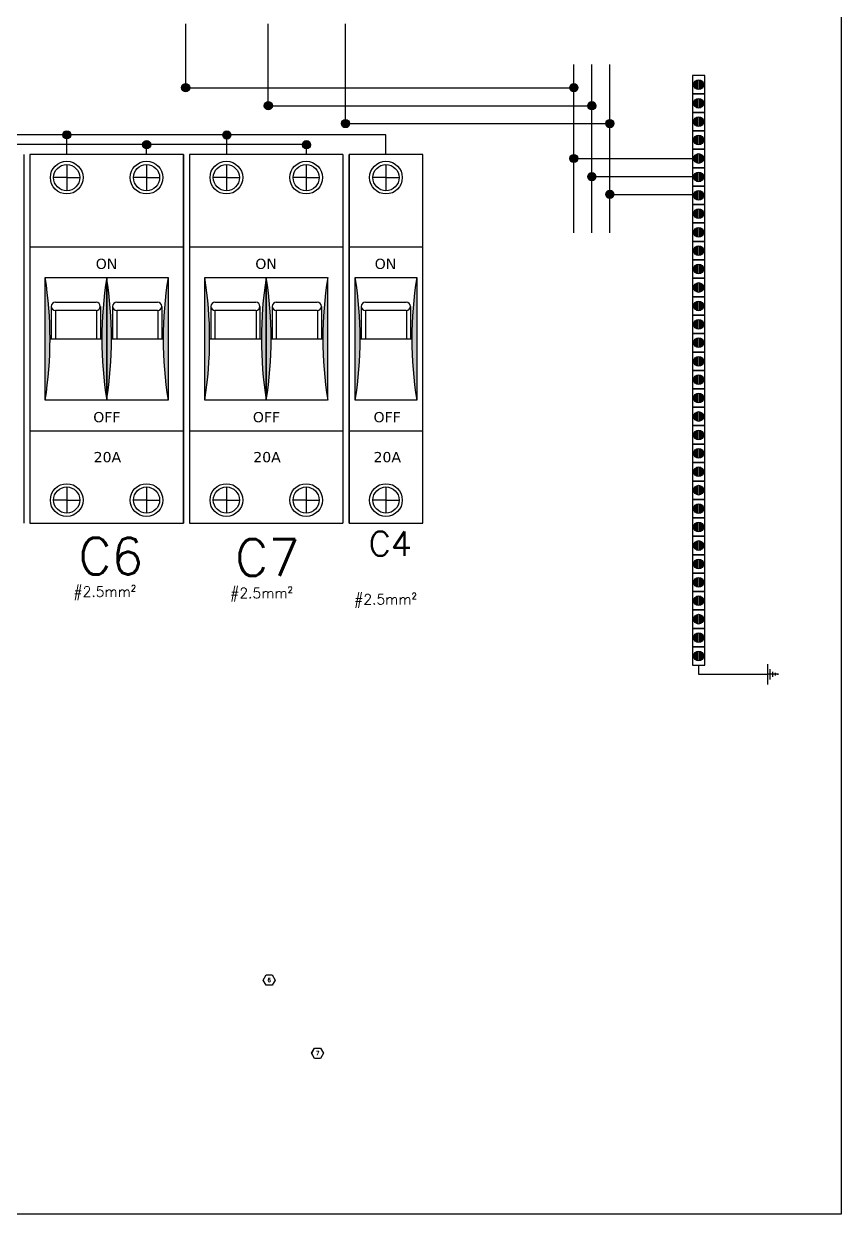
# Model space of a CAD drawing. Header units: millimetres. Extents: x -96513 to 442697, y -70111 to 173034.
# Drawn here: x 230095 to 240098, y -48541 to -33981 of the extents above; entities that cross this region are included whole.
import ezdxf
from ezdxf.enums import TextEntityAlignment as Align

# ---------------------------------------------------------------- set-up
doc = ezdxf.new("R2010")
doc.units = ezdxf.units.MM
doc.set_wipeout_variables(frame=1)
doc.linetypes.add('ACAD_ISO02W100', pattern=[15, 12, -3])
doc.layers.add('Anno', color=223, linetype='Continuous')
doc.layers.add('Dimens', color=30, linetype='Continuous')
doc.styles.add('MECS', font='ROMANS.shx', dxfattribs={"width": 0.9, "height": 6250})
doc.styles.get("Standard").update_dxf_attribs({"font": 'ROMANS'})

# ---------------------------------------------------------------- blocks, each defined once
blk = doc.blocks.new('G.RefSym-Keynote')
at = {"color": 18}
blk.add_wipeout([(-0.073, 0.123), (0.07, 0.123), (0.142, -0.001), (0.07, -0.124), (-0.073, -0.124), (-0.144, -0.001)], dxfattribs=at)
at = {"color": 0, "linetype": 'ByBlock'}
blk.add_lwpolyline([(-0.073, 0.125), (0.071, 0.125), (0.143, -0.001), (0.071, -0.126), (-0.073, -0.126), (-0.146, -0.001)], close=True, dxfattribs=at)
at = {"color": 0, "linetype": 'ByBlock', "style": 'MECS', "width": 0.8}
blk.add_attdef('NUM', text='', height=0.0941, dxfattribs=at).set_placement((-0.001, -0.001), align=Align.MIDDLE)

msp = doc.modelspace()

# ---------------------------------------------------------------- hatches: boundary and pattern name
at = {"true_color": 0xcd2027}
h = msp.add_hatch(color=242, dxfattribs=at)
h.dxf.hatch_style = 1
h.paths.add_polyline_path([(232026, -34762, 0.080977), (232029, -34778, -0.003732), (232124, -34747, 0.853398)])
h.paths.add_polyline_path([(232126, -34762, 0.079099), (232124, -34747, 0.003732), (232029, -34778, 0.850178)])
at = {"true_color": 0x991b1e}
h = msp.add_hatch(color=244, dxfattribs=at)
h.dxf.hatch_style = 1
h.paths.add_polyline_path([(236776, -34762, 0.080977), (236778, -34778, -0.003732), (236873, -34747, 0.853398)])
h.paths.add_polyline_path([(236876, -34762, 0.079099), (236873, -34747, 0.003732), (236778, -34778, 0.850178)])
h = msp.add_hatch(color=3)
h.paths.add_polyline_path([(238343, -34668, 0.36549), (238294, -34726, 0.36549), (238343, -34785)])
h.paths.add_polyline_path([(238413, -34726, 0.36549), (238363, -34668), (238363, -34785, 0.36549)])
at = {"true_color": 0x636466}
h = msp.add_hatch(color=251, dxfattribs=at)
h.dxf.hatch_style = 1
h.paths.add_polyline_path([(233037, -34983, 0.080977), (233040, -34999, -0.003732), (233135, -34968, 0.853398)])
h.paths.add_polyline_path([(233137, -34983, 0.079099), (233135, -34968, 0.003732), (233040, -34999, 0.850178)])
h = msp.add_hatch(color=251, dxfattribs=at)
h.dxf.hatch_style = 1
h.paths.add_polyline_path([(236996, -34983, 0.080977), (236998, -34999, -0.003732), (237093, -34968, 0.853398)])
h.paths.add_polyline_path([(237096, -34983, 0.079099), (237093, -34968, 0.003732), (236998, -34999, 0.850178)])
h = msp.add_hatch(color=3)
h.paths.add_polyline_path([(238343, -34893, 0.36549), (238294, -34952, 0.36549), (238343, -35011)])
h.paths.add_polyline_path([(238413, -34952, 0.36549), (238363, -34893), (238363, -35011, 0.36549)])
at = {"true_color": 0x58ba48}
h = msp.add_hatch(color=85, dxfattribs=at)
h.dxf.hatch_style = 1
h.paths.add_polyline_path([(233982, -35201, 0.080977), (233985, -35216, -0.003732), (234080, -35185, 0.853398)])
h.paths.add_polyline_path([(234082, -35201, 0.079099), (234080, -35185, 0.003732), (233985, -35216, 0.850178)])
h = msp.add_hatch(color=85, dxfattribs=at)
h.dxf.hatch_style = 1
h.paths.add_polyline_path([(237216, -35201, 0.080977), (237218, -35216, -0.003732), (237313, -35185, 0.853398)])
h.paths.add_polyline_path([(237316, -35201, 0.079099), (237313, -35185, 0.003732), (237218, -35216, 0.850178)])
h = msp.add_hatch(color=3)
h.paths.add_polyline_path([(238343, -35119, 0.36549), (238294, -35177, 0.36549), (238343, -35236)])
h.paths.add_polyline_path([(238413, -35177, 0.36549), (238363, -35119), (238363, -35236, 0.36549)])
at = {"true_color": 0xc8c92d}
h = msp.add_hatch(color=52, dxfattribs=at)
h.dxf.hatch_style = 1
h.paths.add_polyline_path([(230571, -35338, 0.080977), (230573, -35354, -0.003732), (230668, -35323, 0.853398)])
h.paths.add_polyline_path([(230671, -35338, 0.079099), (230668, -35323, 0.003732), (230573, -35354, 0.850178)])
h = msp.add_hatch(color=52, dxfattribs=at)
h.dxf.hatch_style = 1
h.paths.add_polyline_path([(232529, -35340, 0.080977), (232531, -35355, -0.003732), (232626, -35324, 0.853398)])
h.paths.add_polyline_path([(232629, -35340, 0.079099), (232626, -35324, 0.003732), (232531, -35355, 0.850178)])
h = msp.add_hatch(color=3)
h.paths.add_polyline_path([(238343, -35344, 0.36549), (238294, -35403, 0.36549), (238343, -35461)])
h.paths.add_polyline_path([(238413, -35403, 0.36549), (238363, -35344), (238363, -35461, 0.36549)])
h = msp.add_hatch(color=52, dxfattribs=at)
h.dxf.hatch_style = 1
h.paths.add_polyline_path([(231548, -35458, 0.080977), (231550, -35474, -0.003732), (231645, -35443, 0.853398)])
h.paths.add_polyline_path([(231648, -35458, 0.079099), (231645, -35443, 0.003732), (231550, -35474, 0.850178)])
h = msp.add_hatch(color=52, dxfattribs=at)
h.dxf.hatch_style = 1
h.paths.add_polyline_path([(233505, -35460, 0.080977), (233508, -35476, -0.003732), (233603, -35445, 0.853398)])
h.paths.add_polyline_path([(233605, -35460, 0.079099), (233603, -35445, 0.003732), (233508, -35476, 0.850178)])
at = {"true_color": 0xf26722}
h = msp.add_hatch(color=30, dxfattribs=at)
h.dxf.hatch_style = 1
h.paths.add_polyline_path([(236776, -35629, 0.080977), (236778, -35645, -0.003732), (236873, -35613, 0.853398)])
h.paths.add_polyline_path([(236876, -35629, 0.079099), (236873, -35613, 0.003732), (236778, -35645, 0.850178)])
h = msp.add_hatch(color=3)
h.paths.add_polyline_path([(238343, -35569, 0.36549), (238294, -35628, 0.36549), (238343, -35687)])
h.paths.add_polyline_path([(238413, -35628, 0.36549), (238363, -35569), (238363, -35687, 0.36549)])
h = msp.add_hatch(color=30, dxfattribs=at)
h.dxf.hatch_style = 1
h.paths.add_polyline_path([(236996, -35850, 0.080977), (236998, -35866, -0.003732), (237093, -35834, 0.853398)])
h.paths.add_polyline_path([(237096, -35850, 0.079099), (237093, -35834, 0.003732), (236998, -35866, 0.850178)])
h = msp.add_hatch(color=3)
h.paths.add_polyline_path([(238343, -35795, 0.36549), (238294, -35853, 0.36549), (238343, -35912)])
h.paths.add_polyline_path([(238413, -35853, 0.36549), (238363, -35795), (238363, -35912, 0.36549)])
h = msp.add_hatch(color=30, dxfattribs=at)
h.dxf.hatch_style = 1
h.paths.add_polyline_path([(237216, -36067, 0.080977), (237218, -36083, -0.003732), (237313, -36052, 0.853398)])
h.paths.add_polyline_path([(237316, -36067, 0.079099), (237313, -36052, 0.003732), (237218, -36083, 0.850178)])
h = msp.add_hatch(color=3)
h.paths.add_polyline_path([(238343, -36020, 0.36549), (238294, -36079, 0.36549), (238343, -36138)])
h.paths.add_polyline_path([(238413, -36079, 0.36549), (238363, -36020), (238363, -36138, 0.36549)])
h = msp.add_hatch(color=3)
h.paths.add_polyline_path([(238343, -36246, 0.36549), (238294, -36304, 0.36549), (238343, -36363)])
h.paths.add_polyline_path([(238413, -36304, 0.36549), (238363, -36246), (238363, -36363, 0.36549)])
h = msp.add_hatch(color=3)
h.paths.add_polyline_path([(238343, -36471, 0.36549), (238294, -36530, 0.36549), (238343, -36588)])
h.paths.add_polyline_path([(238413, -36530, 0.36549), (238363, -36471), (238363, -36588, 0.36549)])
h = msp.add_hatch(color=3)
h.paths.add_polyline_path([(238343, -36696, 0.36549), (238294, -36755, 0.36549), (238343, -36814)])
h.paths.add_polyline_path([(238413, -36755, 0.36549), (238363, -36696), (238363, -36814, 0.36549)])
h = msp.add_hatch(color=3)
h.paths.add_polyline_path([(238343, -36922, 0.36549), (238294, -36981, 0.36549), (238343, -37039)])
h.paths.add_polyline_path([(238413, -36981, 0.36549), (238363, -36922), (238363, -37039, 0.36549)])
for points in [[(230357, -37082), (230357, -38585, 0.078466)], [(231109, -37082, 0.078466), (231109, -38585)], [(231109, -37082), (231109, -38585, 0.078466)], [(231860, -37082, 0.078466), (231860, -38585)], [(232311, -37082), (232311, -38585, 0.078466)], [(233062, -37082, 0.078466), (233062, -38585)], [(233062, -37082), (233062, -38585, 0.078466)], [(233813, -37082, 0.078466), (233813, -38585)], [(234151, -37082), (234151, -38585, 0.078466)], [(234903, -37082, 0.078466), (234903, -38585)]]:
    msp.add_hatch(color=256).paths.add_polyline_path(points)
h = msp.add_hatch(color=3)
h.paths.add_polyline_path([(238343, -37147, 0.36549), (238294, -37206, 0.36549), (238343, -37265)])
h.paths.add_polyline_path([(238413, -37206, 0.36549), (238363, -37147), (238363, -37265, 0.36549)])
h = msp.add_hatch(color=3)
h.paths.add_polyline_path([(238343, -37373, 0.36549), (238294, -37431, 0.36549), (238343, -37490)])
h.paths.add_polyline_path([(238413, -37431, 0.36549), (238363, -37373), (238363, -37490, 0.36549)])
h = msp.add_hatch(color=3)
h.paths.add_polyline_path([(238343, -37598, 0.36549), (238294, -37657, 0.36549), (238343, -37715)])
h.paths.add_polyline_path([(238413, -37657, 0.36549), (238363, -37598), (238363, -37715, 0.36549)])
h = msp.add_hatch(color=3)
h.paths.add_polyline_path([(238343, -37823, 0.36549), (238294, -37882, 0.36549), (238343, -37941)])
h.paths.add_polyline_path([(238413, -37882, 0.36549), (238363, -37823), (238363, -37941, 0.36549)])
h = msp.add_hatch(color=3)
h.paths.add_polyline_path([(238343, -38049, 0.36549), (238294, -38108, 0.36549), (238343, -38166)])
h.paths.add_polyline_path([(238413, -38108, 0.36549), (238363, -38049), (238363, -38166, 0.36549)])
h = msp.add_hatch(color=3)
h.paths.add_polyline_path([(238343, -38274, 0.36549), (238294, -38333, 0.36549), (238343, -38392)])
h.paths.add_polyline_path([(238413, -38333, 0.36549), (238363, -38274), (238363, -38392, 0.36549)])
h = msp.add_hatch(color=3)
h.paths.add_polyline_path([(238343, -38500, 0.36549), (238294, -38558, 0.36549), (238343, -38617)])
h.paths.add_polyline_path([(238413, -38558, 0.36549), (238363, -38500), (238363, -38617, 0.36549)])
h = msp.add_hatch(color=3)
h.paths.add_polyline_path([(238343, -38725, 0.36549), (238294, -38784, 0.36549), (238343, -38842)])
h.paths.add_polyline_path([(238413, -38784, 0.36549), (238363, -38725), (238363, -38842, 0.36549)])
h = msp.add_hatch(color=3)
h.paths.add_polyline_path([(238343, -38950, 0.36549), (238294, -39009, 0.36549), (238343, -39068)])
h.paths.add_polyline_path([(238413, -39009, 0.36549), (238363, -38950), (238363, -39068, 0.36549)])
h = msp.add_hatch(color=3)
h.paths.add_polyline_path([(238343, -39176, 0.36549), (238294, -39235, 0.36549), (238343, -39293)])
h.paths.add_polyline_path([(238413, -39235, 0.36549), (238363, -39176), (238363, -39293, 0.36549)])
h = msp.add_hatch(color=3)
h.paths.add_polyline_path([(238343, -39401, 0.36549), (238294, -39460, 0.36549), (238343, -39519)])
h.paths.add_polyline_path([(238413, -39460, 0.36549), (238363, -39401), (238363, -39519, 0.36549)])
h = msp.add_hatch(color=3)
h.paths.add_polyline_path([(238343, -39627, 0.36549), (238294, -39685, 0.36549), (238343, -39744)])
h.paths.add_polyline_path([(238413, -39685, 0.36549), (238363, -39627), (238363, -39744, 0.36549)])
h = msp.add_hatch(color=3)
h.paths.add_polyline_path([(238343, -39852, 0.36549), (238294, -39911, 0.36549), (238343, -39969)])
h.paths.add_polyline_path([(238413, -39911, 0.36549), (238363, -39852), (238363, -39969, 0.36549)])
h = msp.add_hatch(color=3)
h.paths.add_polyline_path([(238343, -40077, 0.36549), (238294, -40136, 0.36549), (238343, -40195)])
h.paths.add_polyline_path([(238413, -40136, 0.36549), (238363, -40077), (238363, -40195, 0.36549)])
h = msp.add_hatch(color=3)
h.paths.add_polyline_path([(238343, -40303, 0.36549), (238294, -40362, 0.36549), (238343, -40420)])
h.paths.add_polyline_path([(238413, -40362, 0.36549), (238363, -40303), (238363, -40420, 0.36549)])
h = msp.add_hatch(color=3)
h.paths.add_polyline_path([(238343, -40528, 0.36549), (238294, -40587, 0.36549), (238343, -40646)])
h.paths.add_polyline_path([(238413, -40587, 0.36549), (238363, -40528), (238363, -40646, 0.36549)])
h = msp.add_hatch(color=3)
h.paths.add_polyline_path([(238343, -40754, 0.36549), (238294, -40812, 0.36549), (238343, -40871)])
h.paths.add_polyline_path([(238413, -40812, 0.36549), (238363, -40754), (238363, -40871, 0.36549)])
h = msp.add_hatch(color=3)
h.paths.add_polyline_path([(238343, -40979, 0.36549), (238294, -41038, 0.36549), (238343, -41096)])
h.paths.add_polyline_path([(238413, -41038, 0.36549), (238363, -40979), (238363, -41096, 0.36549)])
h = msp.add_hatch(color=3)
h.paths.add_polyline_path([(238343, -41204, 0.36549), (238294, -41263, 0.36549), (238343, -41322)])
h.paths.add_polyline_path([(238413, -41263, 0.36549), (238363, -41204), (238363, -41322, 0.36549)])
h = msp.add_hatch(color=3)
h.paths.add_polyline_path([(238343, -41430, 0.36549), (238294, -41489, 0.36549), (238343, -41547)])
h.paths.add_polyline_path([(238413, -41489, 0.36549), (238363, -41430), (238363, -41547, 0.36549)])
h = msp.add_hatch(color=3)
h.paths.add_polyline_path([(238343, -41655, 0.36549), (238294, -41714, 0.36549), (238343, -41773)])
h.paths.add_polyline_path([(238413, -41714, 0.36549), (238363, -41655), (238363, -41773, 0.36549)])

# ---------------------------------------------------------------- linework, layer by layer
at = {"color": 3, "linetype": 'ACAD_ISO02W100'}
for p, q in [((240098, -26203), (240098, -48541)), ((240098, -48541), (220062, -48541))]:
    msp.add_line(p, q, dxfattribs=at)
at = {"color": 242, "true_color": 0xcd2027}
msp.add_line((232076, -34812), (232076, -33980), dxfattribs=at)
at = {"color": 251, "true_color": 0x636466}
msp.add_line((233087, -35033), (233087, -33980), dxfattribs=at)
at = {"color": 85, "true_color": 0x58ba48}
msp.add_line((234032, -35251), (234032, -33980), dxfattribs=at)
at = {"color": 2}
for p, q in [((236826, -36538), (236826, -34477)), ((237046, -36538), (237046, -34477)), ((237266, -36538), (237266, -34477)), ((234527, -35338), (224747, -35338)), ((230621, -35579), (230621, -35338)), ((232579, -35581), (232579, -35340)), ((234527, -35580), (234527, -35338)), ((233605, -35459), (225766, -35459)), ((231598, -35579), (231598, -35458)), ((233555, -35581), (233555, -35460))]:
    msp.add_line(p, q, dxfattribs=at)
at = {"color": 3}
for p, q in [((238428, -34614), (238278, -34614)), ((238278, -34614), (238278, -34839)), ((238428, -34839), (238428, -34614)), ((238343, -34785), (238343, -34668)), ((238363, -34785), (238363, -34668)), ((238428, -34839), (238278, -34839)), ((238278, -34839), (238278, -35065)), ((238278, -34839), (238428, -34839)), ((238343, -35011), (238343, -34893)), ((238363, -35011), (238363, -34893)), ((238428, -35065), (238428, -34839)), ((238428, -35065), (238278, -35065)), ((238278, -35065), (238278, -35290)), ((238278, -35065), (238428, -35065)), ((238428, -35290), (238428, -35065)), ((238343, -35236), (238343, -35119)), ((238363, -35236), (238363, -35119)), ((238428, -35290), (238278, -35290)), ((238278, -35290), (238278, -35515)), ((238278, -35290), (238428, -35290)), ((238343, -35461), (238343, -35344)), ((238363, -35461), (238363, -35344)), ((238428, -35515), (238428, -35290)), ((238428, -35515), (238278, -35515)), ((238278, -35515), (238278, -35741)), ((238278, -35515), (238428, -35515)), ((238428, -35741), (238428, -35515)), ((238343, -35687), (238343, -35569)), ((238363, -35687), (238363, -35569)), ((238428, -35741), (238278, -35741)), ((238278, -35741), (238278, -35966)), ((238278, -35741), (238428, -35741)), ((238343, -35912), (238343, -35795)), ((238363, -35912), (238363, -35795)), ((238428, -35966), (238428, -35741)), ((238428, -35966), (238278, -35966)), ((238278, -35966), (238278, -36192)), ((238278, -35966), (238428, -35966)), ((238343, -36138), (238343, -36020)), ((238363, -36138), (238363, -36020)), ((238428, -36192), (238428, -35966)), ((238428, -36192), (238278, -36192)), ((238278, -36192), (238278, -36417)), ((238278, -36192), (238428, -36192)), ((238343, -36363), (238343, -36246)), ((238363, -36363), (238363, -36246)), ((238428, -36417), (238428, -36192)), ((238428, -36417), (238278, -36417)), ((238278, -36417), (238278, -36642)), ((238278, -36417), (238428, -36417)), ((238343, -36588), (238343, -36471)), ((238363, -36588), (238363, -36471)), ((238428, -36642), (238428, -36417)), ((238428, -36642), (238278, -36642)), ((238278, -36642), (238278, -36868)), ((238278, -36642), (238428, -36642)), ((238428, -36868), (238428, -36642)), ((238343, -36814), (238343, -36696)), ((238363, -36814), (238363, -36696)), ((238428, -36868), (238278, -36868)), ((238278, -36868), (238278, -37093)), ((238278, -36868), (238428, -36868)), ((238343, -37039), (238343, -36922)), ((238363, -37039), (238363, -36922)), ((238428, -37093), (238428, -36868)), ((238428, -37093), (238278, -37093)), ((238278, -37093), (238278, -37319)), ((238278, -37093), (238428, -37093)), ((238428, -37319), (238428, -37093)), ((238343, -37265), (238343, -37147)), ((238363, -37265), (238363, -37147)), ((238428, -37319), (238278, -37319)), ((238278, -37319), (238278, -37544)), ((238278, -37319), (238428, -37319)), ((238343, -37490), (238343, -37373)), ((238363, -37490), (238363, -37373)), ((238428, -37544), (238428, -37319)), ((238428, -37544), (238278, -37544)), ((238278, -37544), (238278, -37769)), ((238278, -37544), (238428, -37544)), ((238428, -37769), (238428, -37544)), ((238343, -37715), (238343, -37598)), ((238363, -37715), (238363, -37598)), ((238428, -37769), (238278, -37769)), ((238278, -37769), (238278, -37995)), ((238278, -37769), (238428, -37769)), ((238343, -37941), (238343, -37823)), ((238363, -37941), (238363, -37823)), ((238428, -37995), (238428, -37769)), ((238428, -37995), (238278, -37995)), ((238278, -37995), (238278, -38220)), ((238278, -37995), (238428, -37995)), ((238428, -38220), (238428, -37995)), ((238343, -38166), (238343, -38049)), ((238363, -38166), (238363, -38049)), ((238428, -38220), (238278, -38220)), ((238278, -38220), (238278, -38446)), ((238278, -38220), (238428, -38220)), ((238343, -38392), (238343, -38274)), ((238363, -38392), (238363, -38274)), ((238428, -38446), (238428, -38220)), ((238428, -38446), (238278, -38446)), ((238278, -38446), (238278, -38671)), ((238278, -38446), (238428, -38446)), ((238343, -38617), (238343, -38500)), ((238363, -38617), (238363, -38500)), ((238428, -38671), (238428, -38446)), ((238428, -38671), (238278, -38671)), ((238278, -38671), (238278, -38896)), ((238278, -38671), (238428, -38671)), ((238343, -38842), (238343, -38725)), ((238363, -38842), (238363, -38725)), ((238428, -38896), (238428, -38671)), ((238428, -38896), (238278, -38896)), ((238278, -38896), (238278, -39122)), ((238278, -38896), (238428, -38896)), ((238343, -39068), (238343, -38950)), ((238363, -39068), (238363, -38950)), ((238428, -39122), (238428, -38896)), ((238428, -39122), (238278, -39122)), ((238278, -39122), (238278, -39347)), ((238278, -39122), (238428, -39122)), ((238428, -39347), (238428, -39122)), ((238343, -39293), (238343, -39176)), ((238363, -39293), (238363, -39176)), ((238428, -39347), (238278, -39347)), ((238278, -39347), (238278, -39573)), ((238278, -39347), (238428, -39347)), ((238343, -39519), (238343, -39401)), ((238363, -39519), (238363, -39401)), ((238428, -39573), (238428, -39347)), ((238428, -39573), (238278, -39573)), ((238278, -39573), (238278, -39798)), ((238278, -39573), (238428, -39573)), ((238428, -39798), (238428, -39573)), ((238343, -39744), (238343, -39627)), ((238363, -39744), (238363, -39627)), ((238428, -39798), (238278, -39798)), ((238278, -39798), (238278, -40023)), ((238278, -39798), (238428, -39798)), ((238343, -39969), (238343, -39852)), ((238363, -39969), (238363, -39852)), ((238428, -40023), (238428, -39798)), ((238428, -40023), (238278, -40023)), ((238278, -40023), (238278, -40249)), ((238278, -40023), (238428, -40023)), ((238428, -40249), (238428, -40023)), ((238343, -40195), (238343, -40077)), ((238363, -40195), (238363, -40077)), ((238428, -40249), (238278, -40249)), ((238278, -40249), (238278, -40474)), ((238278, -40249), (238428, -40249)), ((238343, -40420), (238343, -40303)), ((238363, -40420), (238363, -40303)), ((238428, -40474), (238428, -40249)), ((238428, -40474), (238278, -40474)), ((238278, -40474), (238278, -40700)), ((238278, -40474), (238428, -40474)), ((238428, -40700), (238428, -40474)), ((238343, -40646), (238343, -40528)), ((238363, -40646), (238363, -40528)), ((238428, -40700), (238278, -40700)), ((238278, -40700), (238278, -40925)), ((238278, -40700), (238428, -40700)), ((238343, -40871), (238343, -40754)), ((238363, -40871), (238363, -40754)), ((238428, -40925), (238428, -40700)), ((238428, -40925), (238278, -40925)), ((238278, -40925), (238278, -41150)), ((238278, -40925), (238428, -40925)), ((238343, -41096), (238343, -40979)), ((238363, -41096), (238363, -40979)), ((238428, -41150), (238428, -40925)), ((238428, -41150), (238278, -41150)), ((238278, -41150), (238278, -41376)), ((238278, -41150), (238428, -41150)), ((238343, -41322), (238343, -41204)), ((238363, -41322), (238363, -41204)), ((238428, -41376), (238428, -41150)), ((238428, -41376), (238278, -41376)), ((238278, -41376), (238278, -41601)), ((238278, -41376), (238428, -41376)), ((238343, -41547), (238343, -41430)), ((238363, -41547), (238363, -41430)), ((238428, -41601), (238428, -41376)), ((238428, -41601), (238278, -41601)), ((238278, -41601), (238278, -41827)), ((238278, -41601), (238428, -41601)), ((238428, -41827), (238428, -41601)), ((238343, -41773), (238343, -41655)), ((238363, -41773), (238363, -41655)), ((238278, -41827), (238428, -41827)), ((238353, -41827), (238353, -41937)), ((239200, -42062), (239200, -41812)), ((239229, -42000), (239229, -41874)), ((239263, -41968), (239263, -41906)), ((239294, -41953), (239294, -41921)), ((239326, -41945), (239326, -41929)), ((238353, -41937), (239058, -41937)), ((239058, -41937), (239200, -41937)), ((239326, -41937), (239200, -41937))]:
    msp.add_line(p, q, dxfattribs=at)
at = {"color": 242, "lineweight": 30, "true_color": 0xcd2027}
msp.add_line((232076, -34762), (236876, -34762), dxfattribs=at)
at = {"color": 251, "lineweight": 30, "true_color": 0x636466}
for p, q in [((233087, -34983), (237046, -34983)), ((236826, -35629), (238278, -35629)), ((237266, -36067), (238278, -36067))]:
    msp.add_line(p, q, dxfattribs=at)
at = {"color": 85, "lineweight": 30, "true_color": 0x58ba48}
msp.add_line((233982, -35201), (237266, -35201), dxfattribs=at)
for p, q in [((230095, -35580), (230095, -40088)), ((232048, -35580), (230170, -35580)), ((230170, -35580), (230170, -40088)), ((230695, -35580), (230545, -35580)), ((231672, -35580), (231522, -35580)), ((232048, -40088), (232048, -35580)), ((232048, -35580), (232048, -40088)), ((232123, -35580), (232123, -40088)), ((234001, -35580), (232123, -35580)), ((234001, -35580), (234001, -40088)), ((234076, -40088), (234076, -35580)), ((234076, -35580), (234076, -40088)), ((234978, -35580), (234076, -35580)), ((234076, -35580), (234076, -40088)), ((234978, -40088), (234978, -35580)), ((230620, -35702), (230620, -35862)), ((231597, -35702), (231597, -35862)), ((232574, -35702), (232574, -35862)), ((233550, -35702), (233550, -35862)), ((234527, -35702), (234527, -35862)), ((230620, -35862), (230460, -35862)), ((230620, -35862), (230620, -36021)), ((230620, -35862), (230780, -35862)), ((231597, -35862), (231437, -35862)), ((231597, -35862), (231597, -36021)), ((231597, -35862), (231757, -35862)), ((232574, -35862), (232414, -35862)), ((232574, -35862), (232574, -36021)), ((232574, -35862), (232733, -35862)), ((233550, -35862), (233391, -35862)), ((233550, -35862), (233550, -36021)), ((233550, -35862), (233710, -35862)), ((234527, -35862), (234367, -35862)), ((234527, -35862), (234527, -36021)), ((234527, -35862), (234687, -35862)), ((230170, -36707), (232048, -36707)), ((232123, -36707), (234001, -36707)), ((234076, -36707), (234978, -36707)), ((230357, -37082), (231109, -37082)), ((230357, -38585), (230357, -37082)), ((231109, -37082), (231109, -38585)), ((231109, -37082), (231860, -37082)), ((231109, -38585), (231109, -37082)), ((231860, -37082), (231860, -38585)), ((232311, -37082), (233062, -37082)), ((232311, -38585), (232311, -37082)), ((233062, -37082), (233062, -38585)), ((233062, -37082), (233813, -37082)), ((233062, -38585), (233062, -37082)), ((233813, -37082), (233813, -38585)), ((234151, -37082), (234903, -37082)), ((234151, -38585), (234151, -37082)), ((234903, -37082), (234903, -38585)), ((230481, -37387), (230981, -37387)), ((231232, -37387), (231733, -37387)), ((232434, -37387), (232935, -37387)), ((233185, -37387), (233686, -37387)), ((234275, -37387), (234775, -37387)), ((230430, -37437), (230430, -37834)), ((230981, -37487), (230481, -37487)), ((230481, -37487), (230481, -37834)), ((230983, -37487), (230983, -37834)), ((231032, -37437), (231032, -37834)), ((231182, -37437), (231182, -37834)), ((231733, -37487), (231232, -37487)), ((231232, -37487), (231232, -37834)), ((231735, -37487), (231735, -37834)), ((231783, -37437), (231783, -37834)), ((232384, -37437), (232384, -37834)), ((232935, -37487), (232434, -37487)), ((232434, -37487), (232434, -37834)), ((232937, -37487), (232937, -37834)), ((232985, -37437), (232985, -37834)), ((233135, -37437), (233135, -37834)), ((233686, -37487), (233185, -37487)), ((233185, -37487), (233185, -37834)), ((233688, -37487), (233688, -37834)), ((233736, -37437), (233736, -37834)), ((234224, -37437), (234224, -37834)), ((234775, -37487), (234275, -37487)), ((234275, -37487), (234275, -37834)), ((234777, -37487), (234777, -37834)), ((234826, -37437), (234826, -37834)), ((230416, -37834), (231050, -37834)), ((231168, -37834), (231801, -37834)), ((232370, -37834), (233003, -37834)), ((233121, -37834), (233754, -37834)), ((234210, -37834), (234844, -37834)), ((231109, -38585), (230357, -38585)), ((231860, -38585), (231109, -38585)), ((233062, -38585), (232311, -38585)), ((233813, -38585), (233062, -38585)), ((234903, -38585), (234151, -38585)), ((230170, -38961), (232048, -38961)), ((232123, -38961), (234001, -38961)), ((234076, -38961), (234978, -38961)), ((230620, -39646), (230620, -39806)), ((231597, -39646), (231597, -39806)), ((232574, -39646), (232574, -39806)), ((233550, -39646), (233550, -39806)), ((234527, -39646), (234527, -39806)), ((230620, -39806), (230460, -39806)), ((230620, -39806), (230620, -39966)), ((230620, -39806), (230780, -39806)), ((231597, -39806), (231437, -39806)), ((231597, -39806), (231597, -39966)), ((231597, -39806), (231757, -39806)), ((232574, -39806), (232414, -39806)), ((232574, -39806), (232574, -39966)), ((232574, -39806), (232733, -39806)), ((233550, -39806), (233391, -39806)), ((233550, -39806), (233550, -39966)), ((233550, -39806), (233710, -39806)), ((234527, -39806), (234367, -39806)), ((234527, -39806), (234527, -39966)), ((234527, -39806), (234687, -39806)), ((230170, -40088), (232048, -40088)), ((232123, -40088), (233024, -40088)), ((233024, -40088), (234001, -40088)), ((234076, -40088), (234978, -40088))]:
    msp.add_line(p, q)
at = {"color": 1, "lineweight": 30}
msp.add_line((237046, -35850), (238278, -35850), dxfattribs=at)
at = {"color": 3}
for centre in [(238353, -34726), (238353, -34952), (238353, -35177), (238353, -35403), (238353, -35628), (238353, -35853), (238353, -36079), (238353, -36304), (238353, -36530), (238353, -36755), (238353, -36981), (238353, -37206), (238353, -37431), (238353, -37657), (238353, -37882), (238353, -38108), (238353, -38333), (238353, -38558), (238353, -38784), (238353, -39009), (238353, -39235), (238353, -39460), (238353, -39685), (238353, -39911), (238353, -40136), (238353, -40362), (238353, -40587), (238353, -40812), (238353, -41038), (238353, -41263), (238353, -41489), (238353, -41714)]:
    msp.add_circle(centre, 59.5, dxfattribs=at)
for centre, radius in [((230620, -35862), 200), ((231597, -35862), 200), ((232574, -35862), 200), ((233550, -35862), 200), ((234527, -35862), 200), ((230620, -35862), 160), ((231597, -35862), 160), ((232574, -35862), 160), ((233550, -35862), 160), ((234527, -35862), 160), ((230620, -39806), 200), ((230620, -39806), 160), ((231597, -39806), 200), ((231597, -39806), 160), ((232574, -39806), 200), ((232574, -39806), 160), ((233550, -39806), 200), ((233550, -39806), 160), ((234527, -39806), 200), ((234527, -39806), 160)]:
    msp.add_circle(centre, radius)
for centre, radius, start, end in [((225599, -37834), 4817, 351.0269, 8.9731), ((235867, -37834), 4817, 171.0269, 188.9731), ((226350, -37834), 4817, 351.0269, 8.9731), ((236618, -37834), 4817, 171.0269, 188.9731), ((227552, -37834), 4817, 351.0269, 8.9731), ((237820, -37834), 4817, 171.0269, 188.9731), ((228304, -37834), 4817, 351.0269, 8.9731), ((238572, -37834), 4817, 171.0269, 188.9731), ((229393, -37834), 4817, 351.0269, 8.9731), ((239661, -37834), 4817, 171.0269, 188.9731), ((230481, -37437), 50.1, 90, 270), ((230981, -37437), 50.1, 270, 90), ((231232, -37437), 50.1, 90, 270), ((231733, -37437), 50.1, 270, 90), ((232434, -37437), 50.1, 90, 270), ((232935, -37437), 50.1, 270, 90), ((233185, -37437), 50.1, 90, 270), ((233686, -37437), 50.1, 270, 90), ((234275, -37437), 50.1, 90, 270), ((234775, -37437), 50.1, 270, 90)]:
    msp.add_arc(centre, radius, start, end)
at = {"layer": 'Dimens', "color": 242, "true_color": 0xcd2027}
msp.add_circle((232076, -34762), 50, dxfattribs=at)
at = {"layer": 'Dimens', "color": 244, "true_color": 0x991b1e}
msp.add_circle((236826, -34762), 50, dxfattribs=at)
at = {"layer": 'Dimens', "color": 251, "true_color": 0x636466}
for centre in [(233087, -34983), (237046, -34983)]:
    msp.add_circle(centre, 50, dxfattribs=at)
at = {"layer": 'Dimens', "color": 85, "true_color": 0x58ba48}
for centre in [(234032, -35201), (237266, -35201)]:
    msp.add_circle(centre, 50, dxfattribs=at)
at = {"layer": 'Dimens', "color": 52, "true_color": 0xc8c92d}
for centre in [(230621, -35338), (232579, -35340), (231598, -35458), (233555, -35460)]:
    msp.add_circle(centre, 50, dxfattribs=at)
at = {"layer": 'Dimens'}
for centre in [(236826, -35629), (237046, -35850), (237266, -36067)]:
    msp.add_circle(centre, 50, dxfattribs=at)

# ---------------------------------------------------------------- block references
at = {"layer": 'Anno', "color": 83}
ref = msp.add_blockref('G.RefSym-Keynote', (233097, -45677), dxfattribs=dict(at, xscale=508, yscale=508, zscale=508))
ref.add_attrib('NUM', '6', dxfattribs={"layer": '0', "color": 0, "linetype": 'ByBlock', "height": 50, "style": 'MECS', "width": 0.8}).set_placement((233097, -45677), align=Align.MIDDLE)
ref = msp.add_blockref('G.RefSym-Keynote', (233691, -46572), dxfattribs=dict(at, xscale=508, yscale=508, zscale=508))
ref.add_attrib('NUM', '7', dxfattribs={"layer": '0', "color": 0, "linetype": 'ByBlock', "height": 50, "style": 'MECS', "width": 0.8}).set_placement((233690, -46572), align=Align.MIDDLE)

# ---------------------------------------------------------------- texts
at = {"color": 32, "lineweight": 30, "true_color": 0xcd6928}
for p in [(230702, -40988), (232620, -41006), (234137, -41083)]:
    msp.add_text('#2.5mm²', height=125.2, dxfattribs=at).set_placement(p)
at = {"color": 3, "char_height": 125.22, "width": 344.4, "attachment_point": 1}
for insert in [(230975, -36854), (232928, -36854), (234389, -36854)]:
    msp.add_mtext('{\\fVerdana|b0|i0|c0|p34;ON}', dxfattribs=dict(at, insert=insert))
at = {"color": 1, "char_height": 125.22, "width": 344.4, "attachment_point": 1}
for insert in [(230945, -38729), (232898, -38729), (234375, -38729)]:
    msp.add_mtext('{\\fVerdana|b0|i0|c0|p34;OFF}', dxfattribs=dict(at, insert=insert))
at = {"char_height": 125.22, "width": 344.4, "attachment_point": 1}
for insert in [(230950, -39218), (232903, -39218), (234375, -39218)]:
    msp.add_mtext('{\\fVerdana|b0|i0|c0|p34;20A}', dxfattribs=dict(at, insert=insert))
at = {"color": 32, "true_color": 0xcd6928, "attachment_point": 2}
for s, insert, char_height in [('C6', (231160, -40266), 450), ('C7', (233078, -40284), 450), ('C4', (234580, -40189), 300)]:
    msp.add_mtext_dynamic_manual_height_columns(s, width=867.4, gutter_width=1250, heights=[0], dxfattribs=dict(at, insert=insert, char_height=char_height))

doc.saveas('drawing.dxf')
